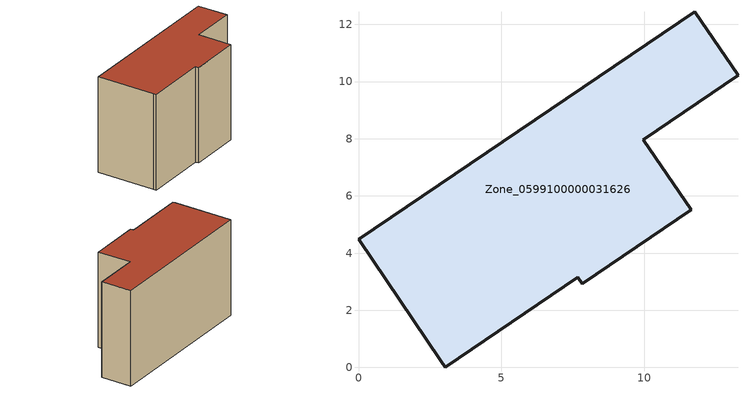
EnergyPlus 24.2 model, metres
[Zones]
Zone_0599100000031626
 floor ground (C_G): 9.96,7.97 11.64,5.51 7.83,2.92 7.67,3.15 3.03,0 2.88,0.24 0,4.49 11.75,12.45 13.27,10.22 z0
 wall outside (C_F): 3.03,0 7.67,3.15 7.83,2.92 11.64,5.51 9.96,7.97 13.27,10.22 11.75,12.45 0,4.49 2.88,0.24 3.03,0 z0:8.41
 roof outside (C_R): 11.75,12.45 0,4.49 2.88,0.24 3.03,0 7.67,3.15 7.83,2.92 11.64,5.51 9.96,7.97 13.27,10.22 z8.41
[BUILDING]
Pand.0599100000031626: North Axis=0; Terrain=City; Loads Convergence Tolerance Value=0.04; Temperature Convergence Tolerance Value=0.4; Solar Distribution=FullExterior; Maximum Number of Warmup Days=25; Minimum Number of Warmup Days=1
[Site:Location]
Rotterdam.The.Hague.AP_ZH_NLD Design_Conditions: Latitude=51.96; Longitude=4.45; Time Zone=1; Elevation=-4.5
[SITE:GROUNDTEMPERATURE:BUILDINGSURFACE]
18, 18, 18, 18, 18, 18, 18, 18, 18, 18, 18, 18
[MATERIAL] Thermal Absorptance=0.9; Solar Absorptance=0.7; Visible Absorptance=0.7
Name | Roughness | Thickness | Conductivity | Density | Specific Heat
G.TI.1975-1991 | MediumSmooth | 0.15 | 0.288461 | 540 | 1210
F.TI.1975-1991 | Rough | 0.3 | 0.230769 | 1920 | 840
R.TI.1975-1991 | MediumRough | 0.2 | 0.153846 | 1500 | 1000
[CONSTRUCTION]
C_G: G.TI.1975-1991
C_F: F.TI.1975-1991
C_R: R.TI.1975-1991
[ZONE]
Zone_0599100000031626: Type=1; Multiplier=1; Ceiling Height=Autocalculate; Volume=Autocalculate; Floor Area=autocalculate; Part of Total Floor Area=Yes
[ZONEINFILTRATION:DESIGNFLOWRATE]
Infil_Zone_0599100000031626: Zone or ZoneList or Space or SpaceList=Zone_0599100000031626; Schedule=AlwaysOn; Design Flow Rate Calculation Method=Flow/Area; Flow Rate per Floor Area=0.003; Constant Term Coefficient=1; Temperature Term Coefficient=0; Velocity Term Coefficient=0; Velocity Squared Term Coefficient=0
[HVACTEMPLATE:ZONE:IDEALLOADSAIRSYSTEM]
Zone_0599100000031626: Maximum Heating Supply Air Temperature=50; Minimum Cooling Supply Air Temperature=13; Maximum Heating Supply Air Humidity Ratio=0.0156; Minimum Cooling Supply Air Humidity Ratio=0.0077; Heating Limit=NoLimit; Cooling Limit=NoLimit; Dehumidification Control Type=ConstantSensibleHeatRatio; Cooling Sensible Heat Ratio=0.7; Dehumidification Setpoint=60; Humidification Control Type=None; Humidification Setpoint=30; Outdoor Air Method=None; Outdoor Air Flow Rate per Person=0.00944; Outdoor Air Flow Rate per Zone Floor Area=0; Outdoor Air Flow Rate per Zone=0; Demand Controlled Ventilation Type=None; Outdoor Air Economizer Type=NoEconomizer; Heat Recovery Type=None; Sensible Heat Recovery Effectiveness=0.7; Latent Heat Recovery Effectiveness=0.65
[ZONECONTROL:THERMOSTAT]
ThermostatControl_Zone_0599100000031626: Zone or ZoneList=Zone_0599100000031626; Control Type Schedule=DualSetpointControlType; Control 1=Thermostat_Zone_0599100000031626; Temperature Difference Between Cutout And Setpoint=0
[THERMOSTATSETPOINT:DUALSETPOINT]
Thermostat_Zone_0599100000031626: Heating Setpoint Temperature Schedule=HeatingSetpoint_Zone_0599100000031626; Cooling Setpoint Temperature Schedule=CoolingSetpoint_Zone_0599100000031626
[SCHEDULE:COMPACT]
HeatingSetpoint_Zone_0599100000031626: Through: 12/31, For: AllDays, Until: 24:00, 21
CoolingSetpoint_Zone_0599100000031626: Through: 12/31, For: AllDays, Until: 24:00, 24
DualSetpointControlType: Through: 12/31, For: AllDays, Until: 24:00, 4
AlwaysOn: Through: 12/31, For: AllDays, Until: 24:00, 1
